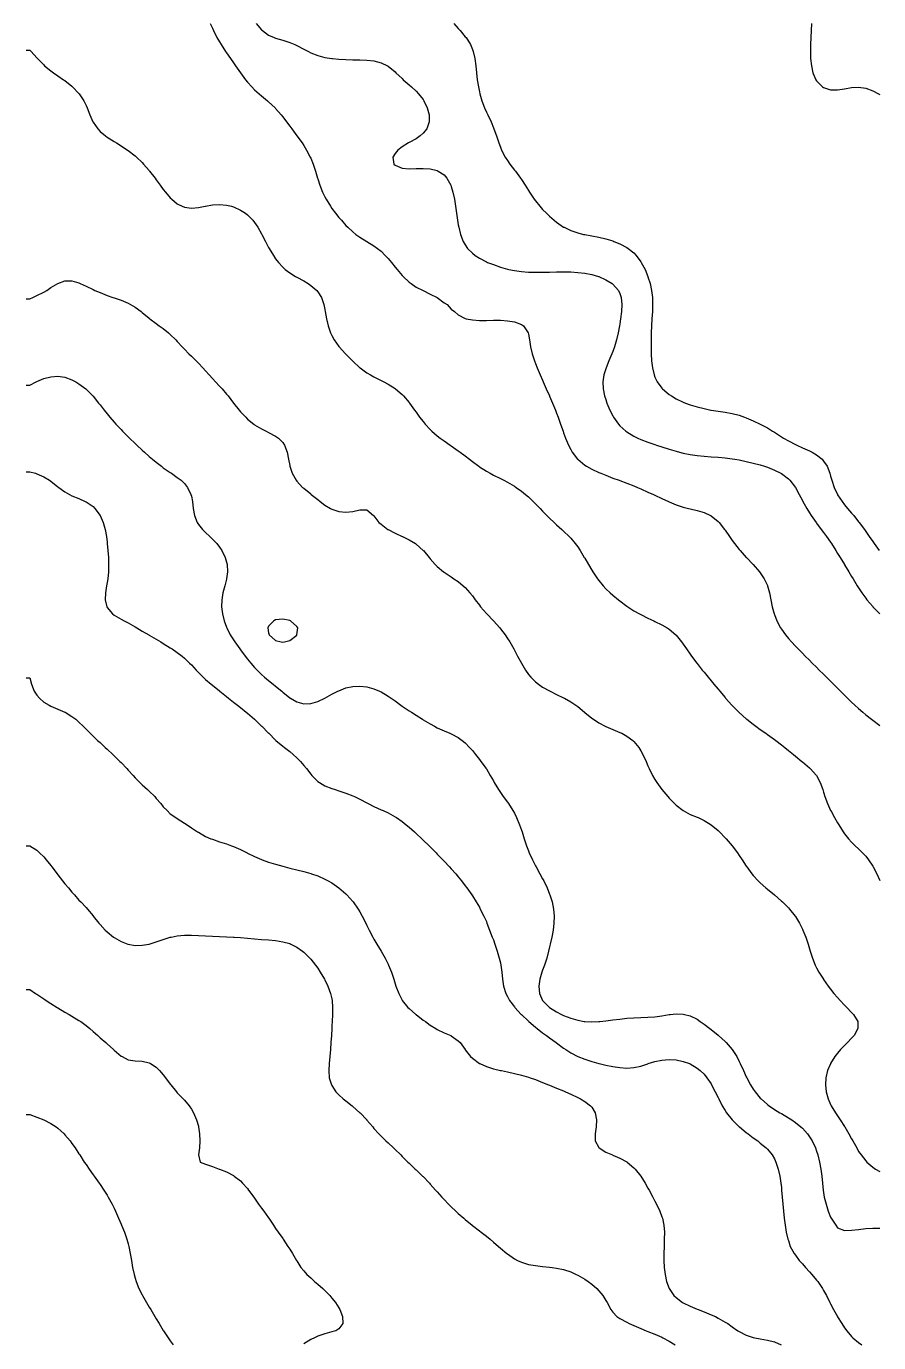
# Model space of a CAD drawing. Header units: inches. Extents: x 2679276 to 2679656, y 1246784 to 1247152.
# Drawn here: x 2679276 to 2679336.7, y 1246974.4 to 1247068 of the extents above; entities that cross this region are included whole.
import ezdxf

# ---------------------------------------------------------------- set-up
doc = ezdxf.new("R2010")
doc.units = ezdxf.units.IN
doc.header["$MEASUREMENT"] = 0
for name, color, linetype in [('450', 7, 'Continuous'), ('451', 7, 'Continuous'), ('452', 7, 'Continuous'), ('453', 7, 'Continuous'), ('454', 7, 'Continuous'), ('455', 7, 'Continuous'), ('456', 7, 'Continuous'), ('457', 7, 'Continuous'), ('458', 7, 'Continuous'), ('459', 7, 'Continuous'), ('460', 7, 'Continuous'), ('461', 7, 'Continuous')]:
    doc.layers.add(name, color=color, linetype=linetype)

msp = doc.modelspace()

# ---------------------------------------------------------------- linework, layer by layer
at = {"layer": '450', "elevation": 450}
msp.add_lwpolyline([(2679331.893, 1247068.25), (2679331.868, 1247067.75), (2679331.836, 1247067.25), (2679331.815, 1247066.75), (2679331.813, 1247066.25), (2679331.833, 1247065.75), (2679331.887, 1247065.25), (2679331.996, 1247064.75), (2679332.203, 1247064.25), (2679332.25, 1247064.174), (2679332.681, 1247063.75), (2679332.75, 1247063.7), (2679333.25, 1247063.538), (2679333.75, 1247063.534), (2679334.25, 1247063.608), (2679334.75, 1247063.699), (2679335.25, 1247063.73), (2679335.75, 1247063.647), (2679336.25, 1247063.454), (2679336.663, 1247063.25), (2679336.75, 1247063.201)], dxfattribs=at)
at = {"layer": '451', "elevation": 451}
msp.add_lwpolyline([(2679306.424, 1247068.25), (2679306.75, 1247067.886), (2679306.883, 1247067.75), (2679307.25, 1247067.31), (2679307.304, 1247067.25), (2679307.623, 1247066.75), (2679307.75, 1247066.409), (2679307.81, 1247066.25), (2679307.922, 1247065.75), (2679307.99, 1247065.25), (2679308.046, 1247064.75), (2679308.105, 1247064.25), (2679308.179, 1247063.75), (2679308.25, 1247063.397), (2679308.282, 1247063.25), (2679308.434, 1247062.75), (2679308.624, 1247062.25), (2679308.75, 1247061.954), (2679308.849, 1247061.75), (2679309.083, 1247061.25), (2679309.25, 1247060.837), (2679309.288, 1247060.75), (2679309.47, 1247060.25), (2679309.64, 1247059.75), (2679309.75, 1247059.459), (2679309.836, 1247059.25), (2679310.094, 1247058.75), (2679310.25, 1247058.505), (2679310.43, 1247058.25), (2679310.75, 1247057.828), (2679310.812, 1247057.75), (2679311.189, 1247057.25), (2679311.25, 1247057.159), (2679311.522, 1247056.75), (2679311.75, 1247056.375), (2679311.831, 1247056.25), (2679312.162, 1247055.75), (2679312.25, 1247055.625), (2679312.555, 1247055.25), (2679312.75, 1247055.028), (2679313.025, 1247054.75), (2679313.25, 1247054.538), (2679313.579, 1247054.25), (2679313.75, 1247054.117), (2679314.25, 1247053.772), (2679314.288, 1247053.75), (2679314.75, 1247053.526), (2679315.25, 1247053.352), (2679315.667, 1247053.25), (2679315.75, 1247053.233), (2679316.25, 1247053.146), (2679316.75, 1247053.056), (2679317.25, 1247052.938), (2679317.75, 1247052.778), (2679317.818, 1247052.75), (2679318.25, 1247052.584), (2679318.75, 1247052.316), (2679318.842, 1247052.25), (2679319.25, 1247051.93), (2679319.414, 1247051.75), (2679319.75, 1247051.299), (2679319.78, 1247051.25), (2679320.044, 1247050.75), (2679320.242, 1247050.25), (2679320.25, 1247050.223), (2679320.403, 1247049.75), (2679320.513, 1247049.25), (2679320.571, 1247048.75), (2679320.584, 1247048.25), (2679320.568, 1247047.75), (2679320.537, 1247047.25), (2679320.508, 1247046.75), (2679320.488, 1247046.25), (2679320.479, 1247045.75), (2679320.479, 1247045.25), (2679320.487, 1247044.75), (2679320.512, 1247044.25), (2679320.569, 1247043.75), (2679320.685, 1247043.25), (2679320.75, 1247043.079), (2679320.918, 1247042.75), (2679321.25, 1247042.297), (2679321.295, 1247042.25), (2679321.75, 1247041.866), (2679321.921, 1247041.75), (2679322.25, 1247041.559), (2679322.75, 1247041.317), (2679322.916, 1247041.25), (2679323.25, 1247041.132), (2679323.75, 1247040.982), (2679324.25, 1247040.853), (2679324.731, 1247040.75), (2679324.75, 1247040.746), (2679325.25, 1247040.667), (2679325.75, 1247040.595), (2679326.25, 1247040.508), (2679326.75, 1247040.384), (2679327.115, 1247040.25), (2679327.25, 1247040.207), (2679327.75, 1247039.993), (2679328.232, 1247039.75), (2679328.25, 1247039.742), (2679328.75, 1247039.477), (2679329.11, 1247039.25), (2679329.25, 1247039.17), (2679329.75, 1247038.85), (2679329.9, 1247038.75), (2679330.25, 1247038.553), (2679330.75, 1247038.292), (2679330.841, 1247038.25), (2679331.25, 1247038.069), (2679331.75, 1247037.845), (2679331.941, 1247037.75), (2679332.25, 1247037.563), (2679332.646, 1247037.25), (2679332.75, 1247037.123), (2679333, 1247036.75), (2679333.192, 1247036.25), (2679333.25, 1247036.056), (2679333.34, 1247035.75), (2679333.505, 1247035.25), (2679333.734, 1247034.75), (2679333.75, 1247034.724), (2679334.065, 1247034.25), (2679334.25, 1247034.01), (2679334.467, 1247033.75), (2679334.75, 1247033.416), (2679334.896, 1247033.25), (2679335.25, 1247032.807), (2679335.296, 1247032.75), (2679335.658, 1247032.25), (2679335.75, 1247032.115), (2679336.005, 1247031.75), (2679336.25, 1247031.39), (2679336.349, 1247031.25), (2679336.7, 1247030.75)], dxfattribs=at)
at = {"layer": '452', "elevation": 452}
msp.add_lwpolyline([(2679292.368, 1247068.25), (2679292.75, 1247067.796), (2679292.806, 1247067.75), (2679293.25, 1247067.417), (2679293.643, 1247067.25), (2679293.75, 1247067.207), (2679294.25, 1247067.061), (2679294.75, 1247066.909), (2679295.116, 1247066.75), (2679295.25, 1247066.693), (2679295.75, 1247066.425), (2679296.094, 1247066.25), (2679296.25, 1247066.172), (2679296.75, 1247065.966), (2679297.25, 1247065.831), (2679297.75, 1247065.753), (2679297.788, 1247065.75), (2679298.25, 1247065.706), (2679298.75, 1247065.683), (2679299.25, 1247065.673), (2679299.75, 1247065.662), (2679300.25, 1247065.64), (2679300.75, 1247065.586), (2679301.25, 1247065.464), (2679301.709, 1247065.25), (2679301.75, 1247065.222), (2679302.25, 1247064.804), (2679302.307, 1247064.75), (2679302.75, 1247064.329), (2679302.836, 1247064.25), (2679303.25, 1247063.892), (2679303.41, 1247063.75), (2679303.75, 1247063.443), (2679303.924, 1247063.25), (2679304.25, 1247062.835), (2679304.302, 1247062.75), (2679304.537, 1247062.25), (2679304.672, 1247061.75), (2679304.683, 1247061.25), (2679304.51, 1247060.75), (2679304.25, 1247060.441), (2679304.041, 1247060.25), (2679303.75, 1247060.049), (2679303.25, 1247059.776), (2679303.203, 1247059.75), (2679302.75, 1247059.466), (2679302.435, 1247059.25), (2679302.25, 1247059.004), (2679302.083, 1247058.75), (2679302.158, 1247058.25), (2679302.25, 1247058.167), (2679302.75, 1247057.967), (2679303.25, 1247057.919), (2679303.75, 1247057.926), (2679304.25, 1247057.938), (2679304.75, 1247057.913), (2679305.25, 1247057.791), (2679305.324, 1247057.75), (2679305.75, 1247057.474), (2679305.939, 1247057.25), (2679306.218, 1247056.75), (2679306.25, 1247056.659), (2679306.37, 1247056.25), (2679306.471, 1247055.75), (2679306.547, 1247055.25), (2679306.615, 1247054.75), (2679306.689, 1247054.25), (2679306.75, 1247053.931), (2679306.784, 1247053.75), (2679306.917, 1247053.25), (2679307.109, 1247052.75), (2679307.25, 1247052.511), (2679307.415, 1247052.25), (2679307.75, 1247051.921), (2679307.941, 1247051.75), (2679308.25, 1247051.567), (2679308.75, 1247051.296), (2679308.838, 1247051.25), (2679309.25, 1247051.096), (2679309.75, 1247050.923), (2679310.25, 1247050.775), (2679310.355, 1247050.75), (2679310.75, 1247050.674), (2679311.25, 1247050.608), (2679311.75, 1247050.571), (2679312.25, 1247050.556), (2679312.75, 1247050.555), (2679313.25, 1247050.563), (2679313.75, 1247050.574), (2679314.25, 1247050.581), (2679314.75, 1247050.573), (2679315.25, 1247050.542), (2679315.75, 1247050.481), (2679316.25, 1247050.382), (2679316.721, 1247050.25), (2679316.75, 1247050.241), (2679317.25, 1247050.025), (2679317.704, 1247049.75), (2679317.75, 1247049.712), (2679318.149, 1247049.25), (2679318.25, 1247049.034), (2679318.346, 1247048.75), (2679318.397, 1247048.25), (2679318.372, 1247047.75), (2679318.307, 1247047.25), (2679318.25, 1247046.895), (2679318.224, 1247046.75), (2679318.126, 1247046.25), (2679318.01, 1247045.75), (2679317.868, 1247045.25), (2679317.75, 1247044.914), (2679317.686, 1247044.75), (2679317.473, 1247044.25), (2679317.269, 1247043.75), (2679317.25, 1247043.689), (2679317.109, 1247043.25), (2679317.037, 1247042.75), (2679317.065, 1247042.25), (2679317.17, 1247041.75), (2679317.25, 1247041.5), (2679317.333, 1247041.25), (2679317.538, 1247040.75), (2679317.75, 1247040.327), (2679317.793, 1247040.25), (2679318.148, 1247039.75), (2679318.25, 1247039.637), (2679318.677, 1247039.25), (2679318.75, 1247039.197), (2679319.25, 1247038.895), (2679319.542, 1247038.75), (2679319.75, 1247038.659), (2679320.25, 1247038.464), (2679320.75, 1247038.288), (2679320.861, 1247038.25), (2679321.25, 1247038.123), (2679321.75, 1247037.964), (2679322.25, 1247037.817), (2679322.507, 1247037.75), (2679322.75, 1247037.689), (2679323.25, 1247037.589), (2679323.75, 1247037.518), (2679324.25, 1247037.468), (2679324.75, 1247037.428), (2679325.25, 1247037.388), (2679325.75, 1247037.34), (2679326.25, 1247037.279), (2679326.438, 1247037.25), (2679326.75, 1247037.199), (2679327.25, 1247037.1), (2679327.75, 1247036.981), (2679328.25, 1247036.843), (2679328.543, 1247036.75), (2679328.75, 1247036.677), (2679329.25, 1247036.473), (2679329.718, 1247036.25), (2679329.75, 1247036.231), (2679330.25, 1247035.858), (2679330.36, 1247035.75), (2679330.748, 1247035.25), (2679330.75, 1247035.248), (2679331.015, 1247034.75), (2679331.25, 1247034.325), (2679331.287, 1247034.25), (2679331.559, 1247033.75), (2679331.75, 1247033.446), (2679331.872, 1247033.25), (2679332.223, 1247032.75), (2679332.25, 1247032.713), (2679332.589, 1247032.25), (2679332.75, 1247032.038), (2679332.959, 1247031.75), (2679333.25, 1247031.339), (2679333.31, 1247031.25), (2679333.627, 1247030.75), (2679333.75, 1247030.549), (2679333.932, 1247030.25), (2679334.242, 1247029.75), (2679334.25, 1247029.736), (2679334.545, 1247029.25), (2679334.75, 1247028.915), (2679334.851, 1247028.75), (2679335.153, 1247028.25), (2679335.25, 1247028.094), (2679335.471, 1247027.75), (2679335.75, 1247027.365), (2679335.838, 1247027.25), (2679336.25, 1247026.771), (2679336.269, 1247026.75), (2679336.75, 1247026.262)], dxfattribs=at)
at = {"layer": '453', "elevation": 453}
msp.add_lwpolyline([(2679289.089, 1247068.25), (2679289.25, 1247067.914), (2679289.319, 1247067.75), (2679289.567, 1247067.25), (2679289.75, 1247066.945), (2679289.86, 1247066.75), (2679290.188, 1247066.25), (2679290.25, 1247066.165), (2679290.528, 1247065.75), (2679290.75, 1247065.45), (2679290.885, 1247065.25), (2679291.244, 1247064.75), (2679291.25, 1247064.741), (2679291.607, 1247064.25), (2679291.75, 1247064.068), (2679292.043, 1247063.75), (2679292.25, 1247063.534), (2679292.581, 1247063.25), (2679292.75, 1247063.095), (2679293.176, 1247062.75), (2679293.25, 1247062.679), (2679293.703, 1247062.25), (2679293.75, 1247062.197), (2679294.135, 1247061.75), (2679294.25, 1247061.603), (2679294.519, 1247061.25), (2679294.75, 1247060.94), (2679294.89, 1247060.75), (2679295.25, 1247060.265), (2679295.261, 1247060.25), (2679295.625, 1247059.75), (2679295.75, 1247059.575), (2679295.951, 1247059.25), (2679296.216, 1247058.75), (2679296.25, 1247058.679), (2679296.411, 1247058.25), (2679296.575, 1247057.75), (2679296.73, 1247057.25), (2679296.75, 1247057.195), (2679296.896, 1247056.75), (2679297.094, 1247056.25), (2679297.25, 1247055.923), (2679297.337, 1247055.75), (2679297.643, 1247055.25), (2679297.75, 1247055.099), (2679298.013, 1247054.75), (2679298.25, 1247054.458), (2679298.426, 1247054.25), (2679298.75, 1247053.889), (2679298.886, 1247053.75), (2679299.25, 1247053.418), (2679299.463, 1247053.25), (2679299.75, 1247053.054), (2679300.231, 1247052.75), (2679300.25, 1247052.739), (2679300.75, 1247052.43), (2679300.996, 1247052.25), (2679301.25, 1247052.048), (2679301.556, 1247051.75), (2679301.75, 1247051.542), (2679301.991, 1247051.25), (2679302.25, 1247050.926), (2679302.39, 1247050.75), (2679302.75, 1247050.322), (2679302.821, 1247050.25), (2679303.25, 1247049.845), (2679303.388, 1247049.75), (2679303.75, 1247049.498), (2679304.244, 1247049.25), (2679304.25, 1247049.246), (2679304.75, 1247048.987), (2679305.25, 1247048.752), (2679305.254, 1247048.75), (2679305.75, 1247048.376), (2679305.947, 1247048.25), (2679306.25, 1247047.933), (2679306.488, 1247047.75), (2679306.75, 1247047.529), (2679307.25, 1247047.266), (2679307.311, 1247047.25), (2679307.75, 1247047.159), (2679308.25, 1247047.121), (2679308.75, 1247047.122), (2679309.25, 1247047.133), (2679309.75, 1247047.134), (2679310.25, 1247047.107), (2679310.75, 1247047.023), (2679311.25, 1247046.835), (2679311.381, 1247046.75), (2679311.725, 1247046.25), (2679311.75, 1247046.154), (2679311.829, 1247045.75), (2679311.895, 1247045.25), (2679312.004, 1247044.75), (2679312.172, 1247044.25), (2679312.25, 1247044.07), (2679312.368, 1247043.75), (2679312.576, 1247043.25), (2679312.75, 1247042.88), (2679312.798, 1247042.75), (2679313.009, 1247042.25), (2679313.246, 1247041.75), (2679313.25, 1247041.741), (2679313.451, 1247041.25), (2679313.66, 1247040.75), (2679313.75, 1247040.531), (2679313.849, 1247040.25), (2679314.026, 1247039.75), (2679314.207, 1247039.25), (2679314.25, 1247039.135), (2679314.389, 1247038.75), (2679314.597, 1247038.25), (2679314.75, 1247037.951), (2679314.864, 1247037.75), (2679315.245, 1247037.25), (2679315.25, 1247037.245), (2679315.75, 1247036.835), (2679315.88, 1247036.75), (2679316.25, 1247036.543), (2679316.75, 1247036.311), (2679316.897, 1247036.25), (2679317.25, 1247036.105), (2679317.75, 1247035.915), (2679318.207, 1247035.75), (2679318.25, 1247035.733), (2679318.75, 1247035.538), (2679319.25, 1247035.347), (2679319.507, 1247035.25), (2679319.75, 1247035.14), (2679320.25, 1247034.919), (2679320.646, 1247034.75), (2679320.75, 1247034.695), (2679321.25, 1247034.448), (2679321.704, 1247034.25), (2679321.75, 1247034.226), (2679322.25, 1247034.009), (2679322.75, 1247033.843), (2679323.134, 1247033.75), (2679323.25, 1247033.715), (2679323.75, 1247033.592), (2679324.25, 1247033.449), (2679324.715, 1247033.25), (2679324.75, 1247033.23), (2679325.25, 1247032.819), (2679325.313, 1247032.75), (2679325.711, 1247032.25), (2679325.75, 1247032.199), (2679326.052, 1247031.75), (2679326.25, 1247031.477), (2679326.406, 1247031.25), (2679326.75, 1247030.822), (2679326.808, 1247030.75), (2679327.25, 1247030.269), (2679327.268, 1247030.25), (2679327.75, 1247029.75), (2679327.75, 1247029.75), (2679328.194, 1247029.25), (2679328.25, 1247029.17), (2679328.533, 1247028.75), (2679328.75, 1247028.266), (2679328.756, 1247028.25), (2679328.894, 1247027.75), (2679328.994, 1247027.25), (2679329.098, 1247026.75), (2679329.234, 1247026.25), (2679329.25, 1247026.208), (2679329.42, 1247025.75), (2679329.684, 1247025.25), (2679329.75, 1247025.152), (2679330.037, 1247024.75), (2679330.25, 1247024.499), (2679330.468, 1247024.25), (2679330.75, 1247023.953), (2679330.946, 1247023.75), (2679331.25, 1247023.444), (2679331.443, 1247023.25), (2679331.75, 1247022.945), (2679331.946, 1247022.75), (2679332.25, 1247022.448), (2679332.449, 1247022.25), (2679332.75, 1247021.95), (2679332.951, 1247021.75), (2679333.25, 1247021.452), (2679333.453, 1247021.25), (2679333.75, 1247020.954), (2679333.954, 1247020.75), (2679334.25, 1247020.459), (2679334.461, 1247020.25), (2679334.75, 1247019.973), (2679334.983, 1247019.75), (2679335.25, 1247019.508), (2679335.539, 1247019.25), (2679335.75, 1247019.075), (2679336.156, 1247018.75), (2679336.25, 1247018.679), (2679336.75, 1247018.314)], dxfattribs=at)
at = {"layer": '454', "elevation": 454}
msp.add_lwpolyline([(2679276, 1247066.35), (2679276.25, 1247066.35), (2679276.341, 1247066.25), (2679276.75, 1247065.798), (2679276.797, 1247065.75), (2679277.25, 1247065.3), (2679277.306, 1247065.25), (2679277.75, 1247064.891), (2679277.937, 1247064.75), (2679278.25, 1247064.534), (2679278.655, 1247064.25), (2679278.75, 1247064.185), (2679279.25, 1247063.794), (2679279.298, 1247063.75), (2679279.75, 1247063.271), (2679279.767, 1247063.25), (2679280.09, 1247062.75), (2679280.25, 1247062.411), (2679280.322, 1247062.25), (2679280.526, 1247061.75), (2679280.744, 1247061.25), (2679280.75, 1247061.239), (2679281.092, 1247060.75), (2679281.25, 1247060.579), (2679281.643, 1247060.25), (2679281.75, 1247060.173), (2679282.25, 1247059.861), (2679282.431, 1247059.75), (2679282.75, 1247059.559), (2679283.208, 1247059.25), (2679283.25, 1247059.221), (2679283.75, 1247058.828), (2679283.837, 1247058.75), (2679284.25, 1247058.354), (2679284.349, 1247058.25), (2679284.75, 1247057.783), (2679284.777, 1247057.75), (2679285.165, 1247057.25), (2679285.25, 1247057.131), (2679285.534, 1247056.75), (2679285.75, 1247056.452), (2679285.911, 1247056.25), (2679286.25, 1247055.847), (2679286.353, 1247055.75), (2679286.75, 1247055.424), (2679287.105, 1247055.25), (2679287.25, 1247055.189), (2679287.75, 1247055.124), (2679288.25, 1247055.159), (2679288.726, 1247055.25), (2679288.75, 1247055.255), (2679289.25, 1247055.348), (2679289.75, 1247055.375), (2679290.25, 1247055.331), (2679290.596, 1247055.25), (2679290.75, 1247055.206), (2679291.25, 1247054.975), (2679291.605, 1247054.75), (2679291.75, 1247054.628), (2679292.128, 1247054.25), (2679292.25, 1247054.088), (2679292.486, 1247053.75), (2679292.75, 1247053.283), (2679292.768, 1247053.25), (2679293.025, 1247052.75), (2679293.25, 1247052.322), (2679293.29, 1247052.25), (2679293.587, 1247051.75), (2679293.75, 1247051.502), (2679293.944, 1247051.25), (2679294.25, 1247050.907), (2679294.427, 1247050.75), (2679294.75, 1247050.503), (2679295.172, 1247050.25), (2679295.25, 1247050.205), (2679295.75, 1247049.932), (2679296.064, 1247049.75), (2679296.25, 1247049.621), (2679296.682, 1247049.25), (2679296.75, 1247049.163), (2679297.003, 1247048.75), (2679297.176, 1247048.25), (2679297.25, 1247047.895), (2679297.277, 1247047.75), (2679297.365, 1247047.25), (2679297.483, 1247046.75), (2679297.651, 1247046.25), (2679297.75, 1247046.043), (2679297.909, 1247045.75), (2679298.25, 1247045.269), (2679298.265, 1247045.25), (2679298.727, 1247044.75), (2679298.75, 1247044.727), (2679299.217, 1247044.25), (2679299.25, 1247044.218), (2679299.75, 1247043.76), (2679299.763, 1247043.75), (2679300.25, 1247043.403), (2679300.506, 1247043.25), (2679300.75, 1247043.11), (2679301.25, 1247042.85), (2679301.449, 1247042.75), (2679301.75, 1247042.586), (2679302.25, 1247042.271), (2679302.279, 1247042.25), (2679302.75, 1247041.864), (2679302.858, 1247041.75), (2679303.25, 1247041.295), (2679303.281, 1247041.25), (2679303.639, 1247040.75), (2679303.75, 1247040.605), (2679304, 1247040.25), (2679304.25, 1247039.936), (2679304.395, 1247039.75), (2679304.75, 1247039.368), (2679304.864, 1247039.25), (2679305.25, 1247038.923), (2679305.46, 1247038.75), (2679305.75, 1247038.548), (2679306.172, 1247038.25), (2679306.25, 1247038.199), (2679306.75, 1247037.856), (2679306.893, 1247037.75), (2679307.25, 1247037.486), (2679307.555, 1247037.25), (2679307.75, 1247037.095), (2679308.211, 1247036.75), (2679308.25, 1247036.721), (2679308.75, 1247036.395), (2679309.009, 1247036.25), (2679309.25, 1247036.118), (2679309.75, 1247035.869), (2679309.987, 1247035.75), (2679310.25, 1247035.612), (2679310.75, 1247035.327), (2679310.867, 1247035.25), (2679311.25, 1247034.983), (2679311.538, 1247034.75), (2679311.75, 1247034.568), (2679312.084, 1247034.25), (2679312.25, 1247034.084), (2679312.568, 1247033.75), (2679312.75, 1247033.56), (2679313.046, 1247033.25), (2679313.25, 1247033.053), (2679313.565, 1247032.75), (2679313.75, 1247032.59), (2679314.124, 1247032.25), (2679314.25, 1247032.139), (2679314.645, 1247031.75), (2679314.75, 1247031.641), (2679315.069, 1247031.25), (2679315.25, 1247031.007), (2679315.415, 1247030.75), (2679315.721, 1247030.25), (2679315.75, 1247030.202), (2679316.013, 1247029.75), (2679316.25, 1247029.357), (2679316.319, 1247029.25), (2679316.656, 1247028.75), (2679316.75, 1247028.617), (2679317.063, 1247028.25), (2679317.25, 1247028.037), (2679317.561, 1247027.75), (2679317.75, 1247027.57), (2679318.153, 1247027.25), (2679318.25, 1247027.166), (2679318.75, 1247026.8), (2679318.83, 1247026.75), (2679319.25, 1247026.471), (2679319.652, 1247026.25), (2679319.75, 1247026.194), (2679320.25, 1247025.944), (2679320.674, 1247025.75), (2679320.75, 1247025.712), (2679321.25, 1247025.465), (2679321.626, 1247025.25), (2679321.75, 1247025.165), (2679322.227, 1247024.75), (2679322.25, 1247024.726), (2679322.633, 1247024.25), (2679322.75, 1247024.097), (2679322.985, 1247023.75), (2679323.25, 1247023.385), (2679323.343, 1247023.25), (2679323.723, 1247022.75), (2679323.75, 1247022.716), (2679324.122, 1247022.25), (2679324.25, 1247022.096), (2679324.533, 1247021.75), (2679324.75, 1247021.488), (2679324.946, 1247021.25), (2679325.25, 1247020.881), (2679325.359, 1247020.75), (2679325.75, 1247020.287), (2679325.782, 1247020.25), (2679326.231, 1247019.75), (2679326.25, 1247019.73), (2679326.728, 1247019.25), (2679326.75, 1247019.229), (2679327.25, 1247018.787), (2679327.293, 1247018.75), (2679327.75, 1247018.393), (2679327.939, 1247018.25), (2679328.25, 1247018.027), (2679328.643, 1247017.75), (2679328.75, 1247017.675), (2679329.25, 1247017.319), (2679329.345, 1247017.25), (2679329.75, 1247016.94), (2679329.996, 1247016.75), (2679330.25, 1247016.539), (2679330.607, 1247016.25), (2679330.75, 1247016.126), (2679331.216, 1247015.75), (2679331.25, 1247015.72), (2679331.75, 1247015.299), (2679331.807, 1247015.25), (2679332.25, 1247014.758), (2679332.256, 1247014.75), (2679332.521, 1247014.25), (2679332.696, 1247013.75), (2679332.75, 1247013.573), (2679332.842, 1247013.25), (2679333.024, 1247012.75), (2679333.25, 1247012.268), (2679333.259, 1247012.25), (2679333.535, 1247011.75), (2679333.75, 1247011.38), (2679333.83, 1247011.25), (2679334.147, 1247010.75), (2679334.25, 1247010.601), (2679334.525, 1247010.25), (2679334.75, 1247010.013), (2679335.007, 1247009.75), (2679335.25, 1247009.531), (2679335.52, 1247009.25), (2679335.75, 1247009.009), (2679335.948, 1247008.75), (2679336.25, 1247008.303), (2679336.279, 1247008.25), (2679336.535, 1247007.75), (2679336.75, 1247007.29)], dxfattribs=at)
at = {"layer": '455', "elevation": 455}
for points in [[(2679276, 1247048.668), (2679276.25, 1247048.668), (2679276.47, 1247048.75), (2679276.75, 1247048.89), (2679277.25, 1247049.142), (2679277.469, 1247049.25), (2679277.75, 1247049.458), (2679278.25, 1247049.749), (2679278.253, 1247049.75), (2679278.75, 1247049.95), (2679279.25, 1247049.947), (2679279.75, 1247049.793), (2679279.832, 1247049.75), (2679280.25, 1247049.575), (2679280.75, 1247049.321), (2679280.882, 1247049.25), (2679281.25, 1247049.101), (2679281.75, 1247048.907), (2679282.162, 1247048.75), (2679282.25, 1247048.723), (2679282.75, 1247048.556), (2679283.25, 1247048.344), (2679283.42, 1247048.25), (2679283.75, 1247048.066), (2679284.185, 1247047.75), (2679284.25, 1247047.701), (2679284.75, 1247047.288), (2679284.798, 1247047.25), (2679285.25, 1247046.906), (2679285.464, 1247046.75), (2679285.75, 1247046.542), (2679286.116, 1247046.25), (2679286.25, 1247046.133), (2679286.637, 1247045.75), (2679286.75, 1247045.627), (2679287.093, 1247045.25), (2679287.25, 1247045.079), (2679287.575, 1247044.75), (2679287.75, 1247044.577), (2679288.084, 1247044.25), (2679288.25, 1247044.08), (2679288.565, 1247043.75), (2679288.75, 1247043.542), (2679289.016, 1247043.25), (2679289.25, 1247042.984), (2679289.47, 1247042.75), (2679289.75, 1247042.44), (2679289.93, 1247042.25), (2679290.25, 1247041.873), (2679290.361, 1247041.75), (2679290.744, 1247041.25), (2679290.75, 1247041.241), (2679291.156, 1247040.75), (2679291.25, 1247040.621), (2679291.617, 1247040.25), (2679291.75, 1247040.107), (2679292.198, 1247039.75), (2679292.25, 1247039.708), (2679292.75, 1247039.42), (2679293.08, 1247039.25), (2679293.25, 1247039.154), (2679293.75, 1247038.88), (2679293.949, 1247038.75), (2679294.25, 1247038.438), (2679294.375, 1247038.25), (2679294.561, 1247037.75), (2679294.663, 1247037.25), (2679294.75, 1247036.804), (2679294.76, 1247036.75), (2679294.927, 1247036.25), (2679295.203, 1247035.75), (2679295.25, 1247035.697), (2679295.671, 1247035.25), (2679295.75, 1247035.188), (2679296.25, 1247034.779), (2679296.285, 1247034.75), (2679296.75, 1247034.381), (2679296.92, 1247034.25), (2679297.25, 1247033.994), (2679297.658, 1247033.75), (2679297.75, 1247033.697), (2679298.25, 1247033.536), (2679298.75, 1247033.479), (2679299.25, 1247033.526), (2679299.75, 1247033.641), (2679300.25, 1247033.656), (2679300.718, 1247033.25), (2679300.75, 1247033.226), (2679301.105, 1247032.75), (2679301.25, 1247032.637), (2679301.739, 1247032.25), (2679301.75, 1247032.244), (2679302.25, 1247031.98), (2679302.75, 1247031.761), (2679302.773, 1247031.75), (2679303.25, 1247031.521), (2679303.707, 1247031.25), (2679303.75, 1247031.219), (2679304.25, 1247030.766), (2679304.265, 1247030.75), (2679304.681, 1247030.25), (2679304.75, 1247030.163), (2679305.113, 1247029.75), (2679305.25, 1247029.608), (2679305.691, 1247029.25), (2679305.75, 1247029.207), (2679306.25, 1247028.879), (2679306.443, 1247028.75), (2679306.75, 1247028.544), (2679307.103, 1247028.25), (2679307.25, 1247028.118), (2679307.57, 1247027.75), (2679307.75, 1247027.531), (2679307.949, 1247027.25), (2679308.25, 1247026.861), (2679308.33, 1247026.75), (2679308.75, 1247026.277), (2679308.773, 1247026.25), (2679309.25, 1247025.754), (2679309.254, 1247025.75), (2679309.702, 1247025.25), (2679309.75, 1247025.193), (2679310.083, 1247024.75), (2679310.25, 1247024.507), (2679310.409, 1247024.25), (2679310.706, 1247023.75), (2679310.75, 1247023.674), (2679310.962, 1247023.25), (2679311.244, 1247022.75), (2679311.25, 1247022.74), (2679311.528, 1247022.25), (2679311.75, 1247021.942), (2679311.907, 1247021.75), (2679312.25, 1247021.404), (2679312.451, 1247021.25), (2679312.75, 1247021.03), (2679313.25, 1247020.765), (2679313.284, 1247020.75), (2679313.75, 1247020.508), (2679314.25, 1247020.279), (2679314.311, 1247020.25), (2679314.75, 1247019.988), (2679315.117, 1247019.75), (2679315.25, 1247019.648), (2679315.739, 1247019.25), (2679315.75, 1247019.241), (2679316.25, 1247018.833), (2679316.364, 1247018.75), (2679316.75, 1247018.49), (2679317.209, 1247018.25), (2679317.25, 1247018.229), (2679317.75, 1247018.015), (2679318.25, 1247017.813), (2679318.381, 1247017.75), (2679318.75, 1247017.553), (2679319.169, 1247017.25), (2679319.25, 1247017.175), (2679319.601, 1247016.75), (2679319.75, 1247016.508), (2679319.891, 1247016.25), (2679320.116, 1247015.75), (2679320.25, 1247015.444), (2679320.333, 1247015.25), (2679320.576, 1247014.75), (2679320.75, 1247014.467), (2679320.883, 1247014.25), (2679321.25, 1247013.752), (2679321.251, 1247013.75), (2679321.656, 1247013.25), (2679321.75, 1247013.145), (2679322.133, 1247012.75), (2679322.25, 1247012.64), (2679322.75, 1247012.257), (2679322.762, 1247012.25), (2679323.25, 1247011.986), (2679323.75, 1247011.777), (2679323.814, 1247011.75), (2679324.25, 1247011.552), (2679324.75, 1247011.251), (2679324.751, 1247011.25), (2679325.25, 1247010.835), (2679325.333, 1247010.75), (2679325.75, 1247010.324), (2679325.814, 1247010.25), (2679326.242, 1247009.75), (2679326.25, 1247009.74), (2679326.616, 1247009.25), (2679326.75, 1247009.06), (2679326.954, 1247008.75), (2679327.25, 1247008.303), (2679327.285, 1247008.25), (2679327.65, 1247007.75), (2679327.75, 1247007.633), (2679328.1, 1247007.25), (2679328.25, 1247007.109), (2679328.651, 1247006.75), (2679328.75, 1247006.668), (2679329.25, 1247006.252), (2679329.252, 1247006.25), (2679329.75, 1247005.817), (2679329.824, 1247005.75), (2679330.25, 1247005.327), (2679330.323, 1247005.25), (2679330.727, 1247004.75), (2679330.75, 1247004.714), (2679331.039, 1247004.25), (2679331.25, 1247003.823), (2679331.286, 1247003.75), (2679331.485, 1247003.25), (2679331.651, 1247002.75), (2679331.75, 1247002.415), (2679331.802, 1247002.25), (2679331.96, 1247001.75), (2679332.155, 1247001.25), (2679332.25, 1247001.061), (2679332.408, 1247000.75), (2679332.737, 1247000.25), (2679332.75, 1247000.234), (2679333.091, 1246999.75), (2679333.25, 1246999.557), (2679333.488, 1246999.25), (2679333.75, 1246998.952), (2679333.934, 1246998.75), (2679334.25, 1246998.415), (2679334.42, 1246998.25), (2679334.75, 1246997.882), (2679334.88, 1246997.75), (2679335.185, 1246997.25), (2679335.2, 1246996.75), (2679334.92, 1246996.25), (2679334.75, 1246996.064), (2679334.462, 1246995.75), (2679334.25, 1246995.537), (2679333.967, 1246995.25), (2679333.75, 1246994.989), (2679333.555, 1246994.75), (2679333.252, 1246994.25), (2679333.25, 1246994.245), (2679333.04, 1246993.75), (2679332.921, 1246993.25), (2679332.887, 1246992.75), (2679332.94, 1246992.25), (2679333.078, 1246991.75), (2679333.25, 1246991.352), (2679333.292, 1246991.25), (2679333.602, 1246990.75), (2679333.75, 1246990.537), (2679333.943, 1246990.25), (2679334.25, 1246989.766), (2679334.26, 1246989.75), (2679334.562, 1246989.25), (2679334.75, 1246988.892), (2679334.831, 1246988.75), (2679335.112, 1246988.25), (2679335.25, 1246988.008), (2679335.429, 1246987.75), (2679335.75, 1246987.339), (2679335.834, 1246987.25), (2679336.25, 1246986.893), (2679336.448, 1246986.75), (2679336.75, 1246986.578)], [(2679294.25, 1247024.23), (2679294.383, 1247024.25), (2679294.75, 1247024.359), (2679295.25, 1247024.737), (2679295.262, 1247024.75), (2679295.319, 1247025.25), (2679295.25, 1247025.345), (2679294.805, 1247025.75), (2679294.75, 1247025.775), (2679294.25, 1247025.879), (2679293.75, 1247025.824), (2679293.611, 1247025.75), (2679293.25, 1247025.384), (2679293.195, 1247025.25), (2679293.25, 1247024.896), (2679293.291, 1247024.75), (2679293.75, 1247024.361), (2679294.143, 1247024.25), (2679294.25, 1247024.23)]]:
    msp.add_lwpolyline(points, dxfattribs=at)
at = {"layer": '456', "elevation": 456}
msp.add_lwpolyline([(2679276, 1247042.527), (2679276.25, 1247042.527), (2679276.699, 1247042.75), (2679276.75, 1247042.776), (2679277.25, 1247042.988), (2679277.75, 1247043.122), (2679278.25, 1247043.158), (2679278.75, 1247043.085), (2679279.25, 1247042.903), (2679279.523, 1247042.75), (2679279.75, 1247042.622), (2679280.235, 1247042.25), (2679280.25, 1247042.239), (2679280.739, 1247041.75), (2679280.75, 1247041.738), (2679281.148, 1247041.25), (2679281.25, 1247041.128), (2679281.537, 1247040.75), (2679281.75, 1247040.489), (2679281.941, 1247040.25), (2679282.25, 1247039.897), (2679282.378, 1247039.75), (2679282.75, 1247039.359), (2679282.852, 1247039.25), (2679283.25, 1247038.855), (2679283.353, 1247038.75), (2679283.75, 1247038.37), (2679283.876, 1247038.25), (2679284.25, 1247037.903), (2679284.421, 1247037.75), (2679284.75, 1247037.454), (2679284.994, 1247037.25), (2679285.25, 1247037.032), (2679285.616, 1247036.75), (2679285.75, 1247036.647), (2679286.25, 1247036.302), (2679286.329, 1247036.25), (2679286.75, 1247035.958), (2679287.023, 1247035.75), (2679287.25, 1247035.531), (2679287.485, 1247035.25), (2679287.723, 1247034.75), (2679287.75, 1247034.62), (2679287.82, 1247034.25), (2679287.876, 1247033.75), (2679287.962, 1247033.25), (2679288.159, 1247032.75), (2679288.25, 1247032.618), (2679288.536, 1247032.25), (2679288.75, 1247032.043), (2679289.059, 1247031.75), (2679289.25, 1247031.574), (2679289.557, 1247031.25), (2679289.75, 1247031.006), (2679289.92, 1247030.75), (2679290.158, 1247030.25), (2679290.25, 1247029.923), (2679290.293, 1247029.75), (2679290.324, 1247029.25), (2679290.258, 1247028.75), (2679290.25, 1247028.719), (2679290.125, 1247028.25), (2679289.994, 1247027.75), (2679289.91, 1247027.25), (2679289.899, 1247026.75), (2679289.961, 1247026.25), (2679290.084, 1247025.75), (2679290.25, 1247025.304), (2679290.268, 1247025.25), (2679290.511, 1247024.75), (2679290.75, 1247024.39), (2679290.835, 1247024.25), (2679291.202, 1247023.75), (2679291.25, 1247023.691), (2679291.58, 1247023.25), (2679291.75, 1247023.033), (2679291.977, 1247022.75), (2679292.25, 1247022.429), (2679292.423, 1247022.25), (2679292.75, 1247021.93), (2679292.967, 1247021.75), (2679293.25, 1247021.51), (2679293.584, 1247021.25), (2679293.75, 1247021.105), (2679294.178, 1247020.75), (2679294.25, 1247020.682), (2679294.75, 1247020.276), (2679294.796, 1247020.25), (2679295.25, 1247019.984), (2679295.75, 1247019.851), (2679296.25, 1247019.865), (2679296.75, 1247020.006), (2679297.25, 1247020.247), (2679297.256, 1247020.25), (2679297.75, 1247020.524), (2679298.183, 1247020.75), (2679298.25, 1247020.783), (2679298.75, 1247020.979), (2679299.25, 1247021.091), (2679299.75, 1247021.113), (2679300.25, 1247021.056), (2679300.75, 1247020.919), (2679301.137, 1247020.75), (2679301.25, 1247020.698), (2679301.75, 1247020.401), (2679301.972, 1247020.25), (2679302.25, 1247020.05), (2679302.667, 1247019.75), (2679302.75, 1247019.687), (2679303.25, 1247019.347), (2679303.409, 1247019.25), (2679303.75, 1247019.032), (2679304.202, 1247018.75), (2679304.25, 1247018.719), (2679304.75, 1247018.418), (2679305.056, 1247018.25), (2679305.25, 1247018.147), (2679305.75, 1247017.92), (2679306.147, 1247017.75), (2679306.25, 1247017.705), (2679306.75, 1247017.441), (2679307.021, 1247017.25), (2679307.25, 1247017.065), (2679307.559, 1247016.75), (2679307.75, 1247016.532), (2679307.977, 1247016.25), (2679308.25, 1247015.897), (2679308.362, 1247015.75), (2679308.725, 1247015.25), (2679308.75, 1247015.212), (2679309.031, 1247014.75), (2679309.25, 1247014.364), (2679309.315, 1247014.25), (2679309.604, 1247013.75), (2679309.75, 1247013.53), (2679309.943, 1247013.25), (2679310.25, 1247012.844), (2679310.316, 1247012.75), (2679310.64, 1247012.25), (2679310.75, 1247012.061), (2679310.897, 1247011.75), (2679311.106, 1247011.25), (2679311.25, 1247010.864), (2679311.288, 1247010.75), (2679311.449, 1247010.25), (2679311.615, 1247009.75), (2679311.75, 1247009.39), (2679311.802, 1247009.25), (2679312.026, 1247008.75), (2679312.25, 1247008.314), (2679312.284, 1247008.25), (2679312.56, 1247007.75), (2679312.75, 1247007.397), (2679312.83, 1247007.25), (2679313.076, 1247006.75), (2679313.25, 1247006.317), (2679313.277, 1247006.25), (2679313.432, 1247005.75), (2679313.53, 1247005.25), (2679313.57, 1247004.75), (2679313.558, 1247004.25), (2679313.504, 1247003.75), (2679313.415, 1247003.25), (2679313.302, 1247002.75), (2679313.25, 1247002.561), (2679313.178, 1247002.25), (2679313.043, 1247001.75), (2679312.884, 1247001.25), (2679312.75, 1247000.905), (2679312.703, 1247000.75), (2679312.557, 1247000.25), (2679312.479, 1246999.75), (2679312.525, 1246999.25), (2679312.746, 1246998.75), (2679312.75, 1246998.745), (2679313.238, 1246998.25), (2679313.25, 1246998.241), (2679313.75, 1246997.932), (2679314.106, 1246997.75), (2679314.25, 1246997.68), (2679314.75, 1246997.485), (2679315.25, 1246997.334), (2679315.72, 1246997.25), (2679315.75, 1246997.245), (2679316.25, 1246997.22), (2679316.75, 1246997.243), (2679316.825, 1246997.25), (2679317.25, 1246997.295), (2679317.75, 1246997.359), (2679318.25, 1246997.422), (2679318.75, 1246997.475), (2679319.25, 1246997.509), (2679319.75, 1246997.528), (2679320.25, 1246997.55), (2679320.75, 1246997.59), (2679321.25, 1246997.66), (2679321.75, 1246997.741), (2679321.834, 1246997.75), (2679322.25, 1246997.796), (2679322.75, 1246997.777), (2679322.85, 1246997.75), (2679323.25, 1246997.651), (2679323.75, 1246997.404), (2679323.971, 1246997.25), (2679324.25, 1246997.062), (2679324.648, 1246996.75), (2679324.75, 1246996.674), (2679325.25, 1246996.276), (2679325.281, 1246996.25), (2679325.75, 1246995.83), (2679325.829, 1246995.75), (2679326.248, 1246995.25), (2679326.25, 1246995.248), (2679326.568, 1246994.75), (2679326.75, 1246994.392), (2679326.822, 1246994.25), (2679327.053, 1246993.75), (2679327.25, 1246993.319), (2679327.283, 1246993.25), (2679327.55, 1246992.75), (2679327.75, 1246992.433), (2679327.877, 1246992.25), (2679328.25, 1246991.802), (2679328.3, 1246991.75), (2679328.75, 1246991.346), (2679328.876, 1246991.25), (2679329.25, 1246990.994), (2679329.65, 1246990.75), (2679329.75, 1246990.692), (2679330.25, 1246990.402), (2679330.486, 1246990.25), (2679330.75, 1246990.072), (2679331.144, 1246989.75), (2679331.25, 1246989.65), (2679331.609, 1246989.25), (2679331.75, 1246989.047), (2679331.939, 1246988.75), (2679332.171, 1246988.25), (2679332.25, 1246988.017), (2679332.341, 1246987.75), (2679332.467, 1246987.25), (2679332.557, 1246986.75), (2679332.622, 1246986.25), (2679332.673, 1246985.75), (2679332.726, 1246985.25), (2679332.75, 1246985.078), (2679332.806, 1246984.75), (2679332.928, 1246984.25), (2679333.089, 1246983.75), (2679333.25, 1246983.316), (2679333.291, 1246983.25), (2679333.615, 1246982.75), (2679333.75, 1246982.568), (2679334.25, 1246982.369), (2679334.75, 1246982.39), (2679335.25, 1246982.455), (2679335.75, 1246982.512), (2679336.25, 1246982.551), (2679336.75, 1246982.553)], dxfattribs=at)
at = {"layer": '457', "elevation": 457}
msp.add_lwpolyline([(2679276, 1247036.352), (2679276.25, 1247036.352), (2679276.647, 1247036.25), (2679276.75, 1247036.221), (2679277.25, 1247036), (2679277.652, 1247035.75), (2679277.75, 1247035.684), (2679278.25, 1247035.295), (2679278.31, 1247035.25), (2679278.75, 1247034.934), (2679279.077, 1247034.75), (2679279.25, 1247034.657), (2679279.75, 1247034.446), (2679280.198, 1247034.25), (2679280.25, 1247034.224), (2679280.75, 1247033.884), (2679280.884, 1247033.75), (2679281.25, 1247033.251), (2679281.251, 1247033.25), (2679281.461, 1247032.75), (2679281.605, 1247032.25), (2679281.7, 1247031.75), (2679281.75, 1247031.359), (2679281.763, 1247031.25), (2679281.808, 1247030.75), (2679281.841, 1247030.25), (2679281.855, 1247029.75), (2679281.843, 1247029.25), (2679281.792, 1247028.75), (2679281.75, 1247028.486), (2679281.713, 1247028.25), (2679281.64, 1247027.75), (2679281.618, 1247027.25), (2679281.724, 1247026.75), (2679281.75, 1247026.704), (2679282.133, 1247026.25), (2679282.25, 1247026.164), (2679282.75, 1247025.872), (2679282.961, 1247025.75), (2679283.25, 1247025.602), (2679283.75, 1247025.32), (2679283.866, 1247025.25), (2679284.25, 1247025.025), (2679284.717, 1247024.75), (2679284.75, 1247024.731), (2679285.25, 1247024.439), (2679285.564, 1247024.25), (2679285.75, 1247024.143), (2679286.25, 1247023.84), (2679286.387, 1247023.75), (2679286.75, 1247023.504), (2679287.083, 1247023.25), (2679287.25, 1247023.108), (2679287.623, 1247022.75), (2679287.75, 1247022.616), (2679288.091, 1247022.25), (2679288.25, 1247022.08), (2679288.582, 1247021.75), (2679288.75, 1247021.591), (2679289.153, 1247021.25), (2679289.25, 1247021.171), (2679289.75, 1247020.778), (2679289.783, 1247020.75), (2679290.25, 1247020.379), (2679290.404, 1247020.25), (2679290.75, 1247019.975), (2679291.028, 1247019.75), (2679291.25, 1247019.576), (2679291.66, 1247019.25), (2679291.75, 1247019.178), (2679292.25, 1247018.751), (2679292.251, 1247018.75), (2679292.75, 1247018.269), (2679292.768, 1247018.25), (2679293.25, 1247017.753), (2679293.253, 1247017.75), (2679293.75, 1247017.267), (2679293.77, 1247017.25), (2679294.25, 1247016.842), (2679294.372, 1247016.75), (2679294.75, 1247016.447), (2679294.999, 1247016.25), (2679295.25, 1247016.017), (2679295.519, 1247015.75), (2679295.75, 1247015.472), (2679295.935, 1247015.25), (2679296.25, 1247014.839), (2679296.33, 1247014.75), (2679296.75, 1247014.332), (2679296.87, 1247014.25), (2679297.25, 1247014.02), (2679297.75, 1247013.822), (2679297.975, 1247013.75), (2679298.25, 1247013.662), (2679298.75, 1247013.499), (2679299.25, 1247013.3), (2679299.355, 1247013.25), (2679299.75, 1247013.057), (2679300.25, 1247012.798), (2679300.343, 1247012.75), (2679300.75, 1247012.549), (2679301.25, 1247012.317), (2679301.396, 1247012.25), (2679301.75, 1247012.085), (2679302.25, 1247011.816), (2679302.355, 1247011.75), (2679302.75, 1247011.485), (2679303.05, 1247011.25), (2679303.25, 1247011.084), (2679303.625, 1247010.75), (2679303.75, 1247010.634), (2679304.156, 1247010.25), (2679304.25, 1247010.158), (2679304.667, 1247009.75), (2679304.75, 1247009.665), (2679305.165, 1247009.25), (2679305.25, 1247009.162), (2679305.654, 1247008.75), (2679305.75, 1247008.647), (2679306.127, 1247008.25), (2679306.25, 1247008.111), (2679306.574, 1247007.75), (2679306.75, 1247007.535), (2679306.987, 1247007.25), (2679307.25, 1247006.904), (2679307.366, 1247006.75), (2679307.715, 1247006.25), (2679307.75, 1247006.196), (2679308.026, 1247005.75), (2679308.25, 1247005.371), (2679308.315, 1247005.25), (2679308.563, 1247004.75), (2679308.75, 1247004.359), (2679308.793, 1247004.25), (2679308.98, 1247003.75), (2679309.171, 1247003.25), (2679309.25, 1247003.057), (2679309.346, 1247002.75), (2679309.509, 1247002.25), (2679309.666, 1247001.75), (2679309.75, 1247001.425), (2679309.785, 1247001.25), (2679309.85, 1247000.75), (2679309.898, 1247000.25), (2679309.976, 1246999.75), (2679310.127, 1246999.25), (2679310.25, 1246999.031), (2679310.386, 1246998.75), (2679310.75, 1246998.28), (2679310.771, 1246998.25), (2679311.233, 1246997.75), (2679311.25, 1246997.734), (2679311.75, 1246997.26), (2679311.761, 1246997.25), (2679312.25, 1246996.835), (2679312.359, 1246996.75), (2679312.75, 1246996.451), (2679313.031, 1246996.25), (2679313.25, 1246996.089), (2679313.718, 1246995.75), (2679313.75, 1246995.726), (2679314.25, 1246995.358), (2679314.411, 1246995.25), (2679314.75, 1246995.024), (2679315.25, 1246994.757), (2679315.267, 1246994.75), (2679315.75, 1246994.556), (2679316.25, 1246994.395), (2679316.75, 1246994.258), (2679316.786, 1246994.25), (2679317.25, 1246994.141), (2679317.75, 1246994.043), (2679318.25, 1246993.97), (2679318.75, 1246993.938), (2679319.25, 1246993.971), (2679319.75, 1246994.08), (2679320.25, 1246994.247), (2679320.259, 1246994.25), (2679320.75, 1246994.391), (2679321.25, 1246994.499), (2679321.75, 1246994.545), (2679322.25, 1246994.518), (2679322.75, 1246994.413), (2679323.207, 1246994.25), (2679323.25, 1246994.232), (2679323.75, 1246993.934), (2679323.977, 1246993.75), (2679324.25, 1246993.493), (2679324.441, 1246993.25), (2679324.75, 1246992.811), (2679324.783, 1246992.75), (2679325.036, 1246992.25), (2679325.25, 1246991.851), (2679325.297, 1246991.75), (2679325.545, 1246991.25), (2679325.75, 1246990.913), (2679325.85, 1246990.75), (2679326.241, 1246990.25), (2679326.25, 1246990.24), (2679326.75, 1246989.756), (2679326.757, 1246989.75), (2679327.25, 1246989.352), (2679327.392, 1246989.25), (2679327.75, 1246988.972), (2679328.062, 1246988.75), (2679328.25, 1246988.592), (2679328.658, 1246988.25), (2679328.75, 1246988.154), (2679329.088, 1246987.75), (2679329.25, 1246987.485), (2679329.364, 1246987.25), (2679329.528, 1246986.75), (2679329.639, 1246986.25), (2679329.715, 1246985.75), (2679329.75, 1246985.445), (2679329.768, 1246985.25), (2679329.812, 1246984.75), (2679329.856, 1246984.25), (2679329.903, 1246983.75), (2679329.955, 1246983.25), (2679330.015, 1246982.75), (2679330.096, 1246982.25), (2679330.219, 1246981.75), (2679330.25, 1246981.666), (2679330.385, 1246981.25), (2679330.654, 1246980.75), (2679330.75, 1246980.632), (2679331.018, 1246980.25), (2679331.25, 1246980.001), (2679331.46, 1246979.75), (2679331.75, 1246979.435), (2679331.917, 1246979.25), (2679332.25, 1246978.848), (2679332.334, 1246978.75), (2679332.674, 1246978.25), (2679332.75, 1246978.112), (2679332.96, 1246977.75), (2679333.207, 1246977.25), (2679333.25, 1246977.164), (2679333.465, 1246976.75), (2679333.738, 1246976.25), (2679333.75, 1246976.229), (2679334.049, 1246975.75), (2679334.25, 1246975.452), (2679334.402, 1246975.25), (2679334.75, 1246974.833), (2679334.835, 1246974.75), (2679335.25, 1246974.401), (2679335.481, 1246974.25)], dxfattribs=at)
at = {"layer": '458', "elevation": 458}
msp.add_lwpolyline([(2679276, 1247021.686), (2679276.25, 1247021.686), (2679276.36, 1247021.25), (2679276.57, 1247020.75), (2679276.75, 1247020.462), (2679276.933, 1247020.25), (2679277.25, 1247019.967), (2679277.62, 1247019.75), (2679277.75, 1247019.68), (2679278.25, 1247019.464), (2679278.75, 1247019.255), (2679278.76, 1247019.25), (2679279.25, 1247018.952), (2679279.52, 1247018.75), (2679279.75, 1247018.543), (2679280.054, 1247018.25), (2679280.25, 1247018.049), (2679280.55, 1247017.75), (2679280.75, 1247017.552), (2679281.076, 1247017.25), (2679281.25, 1247017.086), (2679281.622, 1247016.75), (2679281.75, 1247016.628), (2679282.157, 1247016.25), (2679282.25, 1247016.159), (2679282.669, 1247015.75), (2679282.75, 1247015.667), (2679283.145, 1247015.25), (2679283.25, 1247015.134), (2679283.601, 1247014.75), (2679283.75, 1247014.586), (2679284.086, 1247014.25), (2679284.25, 1247014.086), (2679284.623, 1247013.75), (2679284.75, 1247013.625), (2679285.14, 1247013.25), (2679285.25, 1247013.12), (2679285.574, 1247012.75), (2679285.75, 1247012.528), (2679286.016, 1247012.25), (2679286.25, 1247012.028), (2679286.649, 1247011.75), (2679286.75, 1247011.681), (2679287.25, 1247011.365), (2679287.442, 1247011.25), (2679287.75, 1247011.022), (2679288.196, 1247010.75), (2679288.25, 1247010.709), (2679288.75, 1247010.405), (2679289.14, 1247010.25), (2679289.25, 1247010.208), (2679289.75, 1247010.032), (2679290.25, 1247009.877), (2679290.618, 1247009.75), (2679290.75, 1247009.703), (2679291.25, 1247009.475), (2679291.711, 1247009.25), (2679291.75, 1247009.231), (2679292.25, 1247008.978), (2679292.75, 1247008.768), (2679292.797, 1247008.75), (2679293.25, 1247008.59), (2679293.75, 1247008.437), (2679294.25, 1247008.297), (2679294.421, 1247008.25), (2679294.75, 1247008.164), (2679295.25, 1247008.037), (2679295.75, 1247007.91), (2679296.25, 1247007.769), (2679296.307, 1247007.75), (2679296.75, 1247007.601), (2679297.25, 1247007.385), (2679297.498, 1247007.25), (2679297.75, 1247007.105), (2679298.25, 1247006.752), (2679298.252, 1247006.75), (2679298.75, 1247006.322), (2679298.823, 1247006.25), (2679299.25, 1247005.78), (2679299.274, 1247005.75), (2679299.625, 1247005.25), (2679299.75, 1247005.041), (2679299.912, 1247004.75), (2679300.162, 1247004.25), (2679300.25, 1247004.07), (2679300.41, 1247003.75), (2679300.669, 1247003.25), (2679300.75, 1247003.103), (2679300.957, 1247002.75), (2679301.25, 1247002.252), (2679301.251, 1247002.25), (2679301.539, 1247001.75), (2679301.75, 1247001.315), (2679301.782, 1247001.25), (2679301.986, 1247000.75), (2679302.152, 1247000.25), (2679302.25, 1246999.93), (2679302.314, 1246999.75), (2679302.508, 1246999.25), (2679302.75, 1246998.761), (2679302.758, 1246998.75), (2679303.167, 1246998.25), (2679303.25, 1246998.161), (2679303.734, 1246997.75), (2679303.75, 1246997.736), (2679304.25, 1246997.353), (2679304.406, 1246997.25), (2679304.75, 1246996.989), (2679305.161, 1246996.75), (2679305.25, 1246996.688), (2679305.75, 1246996.447), (2679306.227, 1246996.25), (2679306.25, 1246996.236), (2679306.75, 1246995.881), (2679306.883, 1246995.75), (2679307.237, 1246995.25), (2679307.25, 1246995.233), (2679307.628, 1246994.75), (2679307.75, 1246994.634), (2679308.25, 1246994.262), (2679308.274, 1246994.25), (2679308.75, 1246994.037), (2679309.25, 1246993.881), (2679309.75, 1246993.768), (2679309.837, 1246993.75), (2679310.25, 1246993.657), (2679310.75, 1246993.538), (2679311.25, 1246993.418), (2679311.75, 1246993.288), (2679311.858, 1246993.25), (2679312.25, 1246993.11), (2679312.75, 1246992.912), (2679313.172, 1246992.75), (2679313.25, 1246992.719), (2679313.75, 1246992.496), (2679314.25, 1246992.304), (2679314.387, 1246992.25), (2679314.75, 1246992.077), (2679315.25, 1246991.846), (2679315.444, 1246991.75), (2679315.75, 1246991.554), (2679316.164, 1246991.25), (2679316.25, 1246991.147), (2679316.491, 1246990.75), (2679316.598, 1246990.25), (2679316.572, 1246989.75), (2679316.5, 1246989.25), (2679316.505, 1246988.75), (2679316.75, 1246988.275), (2679316.768, 1246988.25), (2679317.25, 1246987.948), (2679317.735, 1246987.75), (2679317.75, 1246987.745), (2679318.25, 1246987.533), (2679318.75, 1246987.266), (2679318.771, 1246987.25), (2679319.25, 1246986.843), (2679319.339, 1246986.75), (2679319.738, 1246986.25), (2679319.75, 1246986.232), (2679320.044, 1246985.75), (2679320.25, 1246985.392), (2679320.327, 1246985.25), (2679320.596, 1246984.75), (2679320.75, 1246984.468), (2679320.862, 1246984.25), (2679321.097, 1246983.75), (2679321.25, 1246983.34), (2679321.281, 1246983.25), (2679321.384, 1246982.75), (2679321.419, 1246982.25), (2679321.414, 1246981.75), (2679321.397, 1246981.25), (2679321.385, 1246980.75), (2679321.389, 1246980.25), (2679321.415, 1246979.75), (2679321.472, 1246979.25), (2679321.574, 1246978.75), (2679321.75, 1246978.252), (2679321.751, 1246978.25), (2679322.092, 1246977.75), (2679322.25, 1246977.599), (2679322.721, 1246977.25), (2679322.75, 1246977.234), (2679323.25, 1246976.992), (2679323.75, 1246976.78), (2679323.829, 1246976.75), (2679324.25, 1246976.587), (2679324.75, 1246976.384), (2679325.052, 1246976.25), (2679325.25, 1246976.15), (2679325.75, 1246975.863), (2679325.93, 1246975.75), (2679326.25, 1246975.527), (2679326.649, 1246975.25), (2679326.75, 1246975.185), (2679327.25, 1246974.941), (2679327.75, 1246974.773), (2679327.853, 1246974.75), (2679328.25, 1246974.675), (2679328.75, 1246974.586), (2679329.25, 1246974.454), (2679329.729, 1246974.25)], dxfattribs=at)
at = {"layer": '459', "elevation": 459}
msp.add_lwpolyline([(2679276, 1247009.737), (2679276.25, 1247009.737), (2679276.75, 1247009.432), (2679276.95, 1247009.25), (2679277.25, 1247008.961), (2679277.422, 1247008.75), (2679277.75, 1247008.34), (2679277.817, 1247008.25), (2679278.196, 1247007.75), (2679278.25, 1247007.68), (2679278.587, 1247007.25), (2679278.75, 1247007.046), (2679278.994, 1247006.75), (2679279.25, 1247006.448), (2679279.424, 1247006.25), (2679279.75, 1247005.891), (2679279.881, 1247005.75), (2679280.25, 1247005.352), (2679280.344, 1247005.25), (2679280.75, 1247004.769), (2679280.766, 1247004.75), (2679281.158, 1247004.25), (2679281.25, 1247004.139), (2679281.606, 1247003.75), (2679281.75, 1247003.617), (2679282.213, 1247003.25), (2679282.25, 1247003.225), (2679282.75, 1247002.949), (2679283.223, 1247002.75), (2679283.25, 1247002.74), (2679283.75, 1247002.658), (2679284.25, 1247002.668), (2679284.75, 1247002.748), (2679284.757, 1247002.75), (2679285.25, 1247002.909), (2679285.75, 1247003.084), (2679286.25, 1247003.236), (2679286.308, 1247003.25), (2679286.75, 1247003.348), (2679287.25, 1247003.394), (2679287.75, 1247003.394), (2679288.25, 1247003.374), (2679288.75, 1247003.347), (2679289.25, 1247003.322), (2679289.75, 1247003.3), (2679290.25, 1247003.277), (2679290.75, 1247003.252), (2679290.789, 1247003.25), (2679291.25, 1247003.219), (2679291.75, 1247003.179), (2679292.25, 1247003.135), (2679292.75, 1247003.09), (2679293.25, 1247003.047), (2679293.75, 1247002.999), (2679294.25, 1247002.921), (2679294.75, 1247002.787), (2679294.837, 1247002.75), (2679295.25, 1247002.542), (2679295.67, 1247002.25), (2679295.75, 1247002.187), (2679296.191, 1247001.75), (2679296.25, 1247001.687), (2679296.589, 1247001.25), (2679296.75, 1247001.03), (2679296.927, 1247000.75), (2679297.227, 1247000.25), (2679297.25, 1247000.206), (2679297.466, 1246999.75), (2679297.657, 1246999.25), (2679297.75, 1246998.85), (2679297.77, 1246998.75), (2679297.804, 1246998.25), (2679297.795, 1246997.75), (2679297.766, 1246997.25), (2679297.75, 1246996.97), (2679297.737, 1246996.75), (2679297.713, 1246996.25), (2679297.689, 1246995.75), (2679297.656, 1246995.25), (2679297.608, 1246994.75), (2679297.554, 1246994.25), (2679297.526, 1246993.75), (2679297.563, 1246993.25), (2679297.716, 1246992.75), (2679297.75, 1246992.69), (2679298.045, 1246992.25), (2679298.25, 1246992.037), (2679298.561, 1246991.75), (2679298.75, 1246991.599), (2679299.189, 1246991.25), (2679299.25, 1246991.202), (2679299.75, 1246990.761), (2679299.761, 1246990.75), (2679300.232, 1246990.25), (2679300.25, 1246990.23), (2679300.658, 1246989.75), (2679300.75, 1246989.643), (2679301.101, 1246989.25), (2679301.25, 1246989.094), (2679301.6, 1246988.75), (2679301.75, 1246988.608), (2679302.133, 1246988.25), (2679302.25, 1246988.138), (2679302.652, 1246987.75), (2679302.75, 1246987.653), (2679303.162, 1246987.25), (2679303.25, 1246987.166), (2679303.689, 1246986.75), (2679303.75, 1246986.692), (2679304.209, 1246986.25), (2679304.25, 1246986.209), (2679304.689, 1246985.75), (2679304.75, 1246985.681), (2679305.136, 1246985.25), (2679305.25, 1246985.12), (2679305.586, 1246984.75), (2679305.75, 1246984.574), (2679306.065, 1246984.25), (2679306.25, 1246984.065), (2679306.578, 1246983.75), (2679306.75, 1246983.59), (2679307.133, 1246983.25), (2679307.25, 1246983.152), (2679307.738, 1246982.75), (2679307.75, 1246982.74), (2679308.25, 1246982.355), (2679308.383, 1246982.25), (2679308.75, 1246981.965), (2679309.015, 1246981.75), (2679309.25, 1246981.558), (2679309.605, 1246981.25), (2679309.75, 1246981.129), (2679310.197, 1246980.75), (2679310.25, 1246980.709), (2679310.75, 1246980.368), (2679310.975, 1246980.25), (2679311.25, 1246980.119), (2679311.75, 1246979.967), (2679312.25, 1246979.877), (2679312.75, 1246979.823), (2679313.25, 1246979.774), (2679313.421, 1246979.75), (2679313.75, 1246979.704), (2679314.25, 1246979.594), (2679314.75, 1246979.428), (2679315.142, 1246979.25), (2679315.25, 1246979.2), (2679315.75, 1246978.913), (2679315.999, 1246978.75), (2679316.25, 1246978.559), (2679316.61, 1246978.25), (2679316.75, 1246978.093), (2679317.033, 1246977.75), (2679317.25, 1246977.4), (2679317.339, 1246977.25), (2679317.608, 1246976.75), (2679317.75, 1246976.565), (2679318.03, 1246976.25), (2679318.25, 1246976.124), (2679318.75, 1246975.851), (2679318.921, 1246975.75), (2679319.25, 1246975.621), (2679319.75, 1246975.406), (2679320.115, 1246975.25), (2679320.25, 1246975.2), (2679320.75, 1246974.995), (2679321.25, 1246974.777), (2679321.307, 1246974.75), (2679321.75, 1246974.514), (2679322.189, 1246974.25)], dxfattribs=at)
at = {"layer": '460', "elevation": 460}
msp.add_lwpolyline([(2679276, 1246999.52), (2679276.25, 1246999.52), (2679276.663, 1246999.25), (2679276.75, 1246999.198), (2679277.25, 1246998.87), (2679277.42, 1246998.75), (2679277.75, 1246998.536), (2679278.195, 1246998.25), (2679278.25, 1246998.215), (2679278.75, 1246997.919), (2679279.057, 1246997.75), (2679279.25, 1246997.633), (2679279.75, 1246997.329), (2679279.875, 1246997.25), (2679280.25, 1246996.965), (2679280.519, 1246996.75), (2679280.75, 1246996.54), (2679281.084, 1246996.25), (2679281.25, 1246996.095), (2679281.649, 1246995.75), (2679281.75, 1246995.656), (2679282.21, 1246995.25), (2679282.25, 1246995.21), (2679282.75, 1246994.79), (2679282.825, 1246994.75), (2679283.25, 1246994.515), (2679283.75, 1246994.438), (2679284.25, 1246994.417), (2679284.75, 1246994.31), (2679284.849, 1246994.25), (2679285.25, 1246993.991), (2679285.481, 1246993.75), (2679285.75, 1246993.447), (2679285.9, 1246993.25), (2679286.25, 1246992.784), (2679286.277, 1246992.75), (2679286.685, 1246992.25), (2679286.75, 1246992.174), (2679287.159, 1246991.75), (2679287.25, 1246991.649), (2679287.592, 1246991.25), (2679287.75, 1246991.016), (2679287.906, 1246990.75), (2679288.113, 1246990.25), (2679288.25, 1246989.803), (2679288.264, 1246989.75), (2679288.332, 1246989.25), (2679288.35, 1246988.75), (2679288.321, 1246988.25), (2679288.268, 1246987.75), (2679288.384, 1246987.25), (2679288.75, 1246987.105), (2679289.25, 1246986.927), (2679289.73, 1246986.75), (2679289.75, 1246986.745), (2679290.25, 1246986.544), (2679290.75, 1246986.287), (2679290.802, 1246986.25), (2679291.25, 1246985.907), (2679291.401, 1246985.75), (2679291.75, 1246985.358), (2679291.828, 1246985.25), (2679292.189, 1246984.75), (2679292.25, 1246984.67), (2679292.54, 1246984.25), (2679292.75, 1246983.971), (2679292.902, 1246983.75), (2679293.25, 1246983.271), (2679293.264, 1246983.25), (2679293.598, 1246982.75), (2679293.75, 1246982.525), (2679293.937, 1246982.25), (2679294.25, 1246981.799), (2679294.285, 1246981.75), (2679294.626, 1246981.25), (2679294.75, 1246981.053), (2679294.939, 1246980.75), (2679295.236, 1246980.25), (2679295.25, 1246980.227), (2679295.55, 1246979.75), (2679295.75, 1246979.506), (2679295.973, 1246979.25), (2679296.25, 1246979), (2679296.525, 1246978.75), (2679296.75, 1246978.563), (2679297.096, 1246978.25), (2679297.25, 1246978.102), (2679297.596, 1246977.75), (2679297.75, 1246977.565), (2679298.012, 1246977.25), (2679298.25, 1246976.87), (2679298.328, 1246976.75), (2679298.509, 1246976.25), (2679298.527, 1246975.75), (2679298.25, 1246975.378), (2679298.028, 1246975.25), (2679297.75, 1246975.168), (2679297.25, 1246975.037), (2679296.75, 1246974.862), (2679296.516, 1246974.75), (2679296.25, 1246974.613), (2679295.75, 1246974.309)], dxfattribs=at)
at = {"layer": '461', "elevation": 461}
msp.add_lwpolyline([(2679276, 1246990.626), (2679276.25, 1246990.626), (2679276.75, 1246990.45), (2679277.238, 1246990.25), (2679277.25, 1246990.245), (2679277.75, 1246989.992), (2679278.114, 1246989.75), (2679278.25, 1246989.654), (2679278.691, 1246989.25), (2679278.75, 1246989.193), (2679279.113, 1246988.75), (2679279.25, 1246988.578), (2679279.472, 1246988.25), (2679279.75, 1246987.836), (2679279.805, 1246987.75), (2679280.129, 1246987.25), (2679280.25, 1246987.069), (2679280.468, 1246986.75), (2679280.75, 1246986.348), (2679280.822, 1246986.25), (2679281.184, 1246985.75), (2679281.25, 1246985.656), (2679281.528, 1246985.25), (2679281.75, 1246984.895), (2679281.835, 1246984.75), (2679282.103, 1246984.25), (2679282.25, 1246983.957), (2679282.346, 1246983.75), (2679282.568, 1246983.25), (2679282.75, 1246982.831), (2679282.782, 1246982.75), (2679282.978, 1246982.25), (2679283.153, 1246981.75), (2679283.25, 1246981.426), (2679283.298, 1246981.25), (2679283.403, 1246980.75), (2679283.486, 1246980.25), (2679283.567, 1246979.75), (2679283.671, 1246979.25), (2679283.75, 1246978.981), (2679283.818, 1246978.75), (2679284.019, 1246978.25), (2679284.25, 1246977.79), (2679284.271, 1246977.75), (2679284.557, 1246977.25), (2679284.75, 1246976.919), (2679284.856, 1246976.75), (2679285.154, 1246976.25), (2679285.25, 1246976.083), (2679285.455, 1246975.75), (2679285.75, 1246975.273), (2679285.765, 1246975.25), (2679286.09, 1246974.75), (2679286.25, 1246974.519), (2679286.446, 1246974.25)], dxfattribs=at)

doc.saveas('drawing.dxf')
